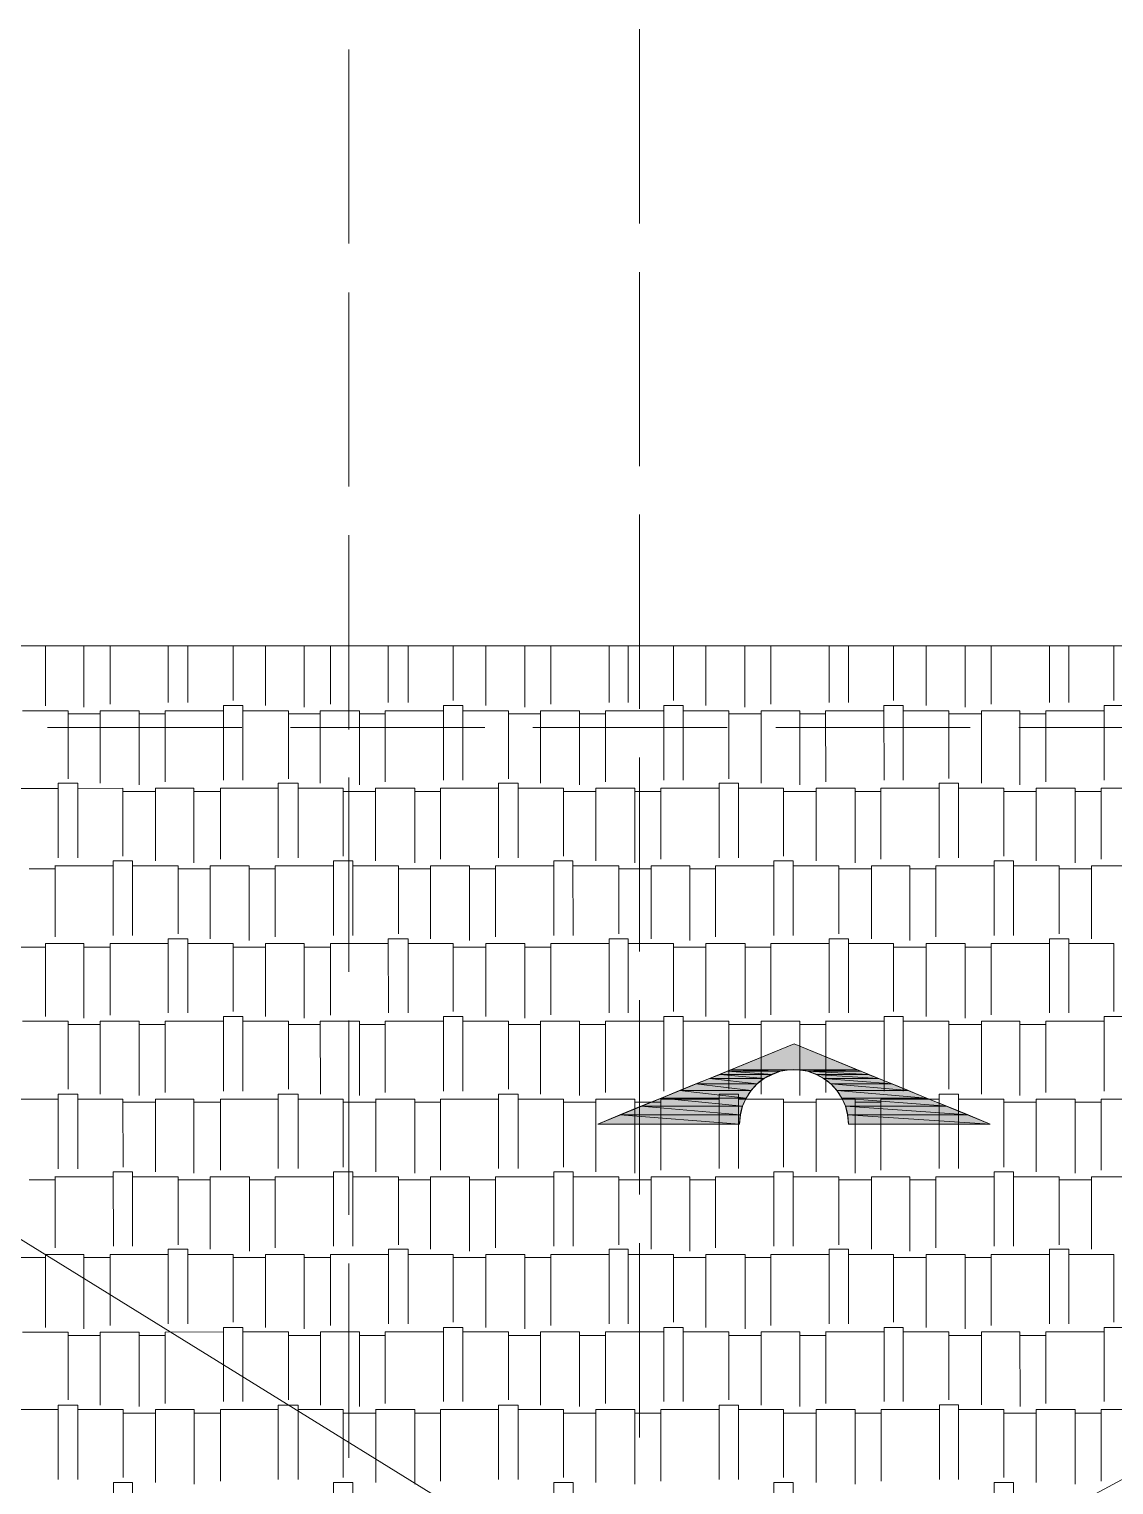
# Model space of a CAD drawing. Header units: metres. Extents: x 14 to 155, y 0 to 125.
# Drawn here: x 106.415 to 109.764, y 109.8 to 114.297 of the extents above; entities that cross this region are included whole.
import ezdxf

# ---------------------------------------------------------------- set-up
doc = ezdxf.new("R2010")
doc.units = ezdxf.units.M
doc.layers.add('PDF2_Geometry', color=7, linetype='Continuous', true_color=0xffbe80)
doc.layers.add('PDF2_Solid Fills', color=7, linetype='Continuous')

msp = doc.modelspace()

# ---------------------------------------------------------------- linework, layer by layer
at = {"layer": 'PDF2_Geometry', "color": 0, "lineweight": 0}
for points in [[(108.2994, 114.297), (108.2994, 113.6969)], [(107.4017, 114.2343), (107.4017, 113.6343)], [(108.2994, 113.5466), (108.2994, 112.9465)], [(107.4017, 113.4838), (107.4017, 112.8838)], [(108.2994, 112.7977), (108.2995, 112.1976)], [(107.4017, 112.7334), (107.4018, 112.1334)], [(106.4649, 112.3918), (106.4649, 112.2069)], [(106.5839, 112.3918), (106.5839, 112.2023)], [(106.6654, 112.3918), (106.6654, 112.2116)], [(106.844, 112.3918), (106.844, 112.2163)], [(106.9051, 112.3918), (106.9051, 112.2163)], [(107.0445, 112.3918), (107.0446, 112.2226)], [(107.1448, 112.3918), (107.1448, 112.207)], [(107.2638, 112.3919), (107.2638, 112.2023)], [(107.3453, 112.3919), (107.3453, 112.2117)], [(107.5239, 112.3919), (107.5239, 112.2164)], [(107.585, 112.3919), (107.585, 112.2164)], [(107.7245, 112.3919), (107.7245, 112.2226)], [(107.8248, 112.3919), (107.8248, 112.207)], [(107.9453, 112.3919), (107.9453, 112.2023)], [(108.0253, 112.3919), (108.0253, 112.2117)], [(108.2054, 112.3919), (108.2054, 112.2164)], [(108.2649, 112.3919), (108.265, 112.2164)], [(108.4045, 112.3919), (108.4045, 112.2227)], [(108.5047, 112.3919), (108.5047, 112.207)], [(108.6253, 112.3919), (108.6253, 112.2023)], [(108.7052, 112.3919), (108.7052, 112.2117)], [(108.8854, 112.3919), (108.8854, 112.2164)], [(108.9449, 112.3919), (108.9449, 112.2164)], [(109.0844, 112.3919), (109.0844, 112.2227)], [(109.1846, 112.3919), (109.1846, 112.207)], [(109.3052, 112.3919), (109.3052, 112.2024)], [(109.3851, 112.3919), (109.3851, 112.2117)], [(109.5653, 112.3919), (109.5653, 112.2164)], [(109.6248, 112.3919), (109.6249, 112.2164)], [(109.7643, 112.3919), (109.7643, 112.2227)], [(107.0743, 111.9767), (107.0743, 112.207), (107.0147, 112.207), (107.0148, 111.9767)], [(107.7543, 111.9767), (107.7543, 112.207), (107.6947, 112.207), (107.6947, 111.9767)], [(108.4342, 111.9768), (108.4342, 112.207), (108.3746, 112.207), (108.3747, 111.9767)], [(109.1141, 111.9768), (109.1141, 112.207), (109.0545, 112.207), (109.0546, 111.9768)], [(109.7941, 111.9768), (109.7941, 112.2071), (109.7345, 112.2071), (109.7346, 111.9768)], [(106.5354, 111.9814), (106.5354, 112.1913), (106.3944, 112.1913)], [(106.6341, 112.1819), (106.5354, 112.1819)], [(106.7548, 111.9625), (106.7548, 112.1913), (106.6341, 112.1913), (106.6341, 111.9672)], [(106.8346, 112.1819), (106.7548, 112.1819)], [(107.0147, 112.1913), (106.8345, 112.1913)], [(106.8346, 112.1913), (106.8346, 111.972)], [(107.2153, 111.9814), (107.2153, 112.1913), (107.0743, 112.1913)], [(107.314, 112.1819), (107.2153, 112.1819)], [(107.4347, 111.9626), (107.4347, 112.1913), (107.314, 112.1913), (107.314, 111.9672)], [(107.5145, 112.1819), (107.4347, 112.1819)], [(107.6947, 112.1913), (107.5145, 112.1913), (107.5146, 111.972)], [(107.8953, 111.9814), (107.8953, 112.1913), (107.7543, 112.1913)], [(107.9939, 112.182), (107.8952, 112.182)], [(108.1146, 111.9626), (108.1146, 112.1913), (107.9939, 112.1913), (107.9939, 111.9673)], [(108.1944, 112.182), (108.1146, 112.182)], [(108.3746, 112.1914), (108.1944, 112.1913), (108.1945, 111.9721)], [(108.5752, 111.9814), (108.5752, 112.1914), (108.4342, 112.1914)], [(108.6754, 112.182), (108.5751, 112.182)], [(108.7945, 111.9626), (108.7945, 112.1914), (108.6754, 112.1914), (108.6754, 111.9673)], [(108.8744, 112.182), (108.7946, 112.182)], [(109.0545, 112.1914), (108.8744, 112.1914)], [(108.8744, 112.1914), (108.8745, 111.9721)], [(109.2551, 111.9815), (109.2551, 112.1914), (109.1141, 112.1914)], [(109.3554, 112.182), (109.2552, 112.182)], [(109.4745, 111.9626), (109.4745, 112.1914), (109.3554, 112.1914), (109.3554, 111.9673)], [(109.5544, 112.182), (109.4745, 112.182)], [(109.7345, 112.1914), (109.5544, 112.1914), (109.5544, 111.9721)], [(106.4712, 112.1396), (107.0712, 112.1396)], [(107.2216, 112.1397), (107.8216, 112.1397)], [(107.9705, 112.1397), (108.5705, 112.1397)], [(108.7209, 112.1397), (109.3209, 112.1397)], [(109.4713, 112.1397), (110.0713, 112.1398)], [(108.2995, 112.0472), (108.2995, 111.4472)], [(107.4018, 111.9846), (107.4018, 111.3846)], [(106.5041, 111.9516), (106.3239, 111.9516), (106.3239, 111.7323)], [(106.5652, 111.737), (106.5652, 111.9673), (106.5041, 111.9673), (106.5041, 111.737)], [(106.7046, 111.7417), (106.7046, 111.9517), (106.5652, 111.9516)], [(106.8048, 111.9422), (106.7046, 111.9422)], [(106.9239, 111.7214), (106.9239, 111.9517), (106.8048, 111.9517), (106.8048, 111.7276)], [(107.0054, 111.9422), (106.9239, 111.9422)], [(107.184, 111.9517), (107.0054, 111.9517), (107.0054, 111.7324)], [(107.2451, 111.7371), (107.2451, 111.9673), (107.184, 111.9673), (107.184, 111.7371)], [(107.3845, 111.7418), (107.3845, 111.9517), (107.2451, 111.9517)], [(107.4848, 111.9422), (107.3845, 111.9422)], [(107.6054, 111.7214), (107.6054, 111.9517), (107.4847, 111.9517)], [(107.4848, 111.9517), (107.4848, 111.7276)], [(107.6854, 111.9422), (107.6055, 111.9422)], [(107.8639, 111.9517), (107.6853, 111.9517)], [(107.6854, 111.9517), (107.6854, 111.7324)], [(107.925, 111.7371), (107.925, 111.9674), (107.8639, 111.9674), (107.8639, 111.7371)], [(108.0644, 111.7418), (108.0644, 111.9517), (107.925, 111.9517)], [(108.1647, 111.9422), (108.0645, 111.9422)], [(108.2854, 111.7215), (108.2854, 111.9517), (108.1647, 111.9517), (108.1647, 111.7276)], [(108.3653, 111.9422), (108.2854, 111.9422)], [(108.5455, 111.9517), (108.3653, 111.9517), (108.3653, 111.7324)], [(108.6049, 111.7371), (108.6049, 111.9674), (108.5454, 111.9674)], [(108.5455, 111.9674), (108.5455, 111.7371)], [(108.7444, 111.7418), (108.7444, 111.9517), (108.605, 111.9517)], [(108.8446, 111.9423), (108.7444, 111.9423)], [(108.9653, 111.7215), (108.9653, 111.9517), (108.8446, 111.9517), (108.8447, 111.7277)], [(109.0452, 111.9423), (108.9653, 111.9423)], [(109.2254, 111.9518), (109.0452, 111.9517), (109.0452, 111.7325)], [(109.2849, 111.7371), (109.2849, 111.9674), (109.2254, 111.9674), (109.2254, 111.7371)], [(109.4243, 111.7418), (109.4243, 111.9518), (109.2849, 111.9518)], [(109.5246, 111.9423), (109.4244, 111.9423)], [(109.6452, 111.7215), (109.6452, 111.9518), (109.5245, 111.9518)], [(109.5246, 111.9518), (109.5246, 111.7277)], [(109.7251, 111.9423), (109.6452, 111.9423)], [(109.9053, 111.9518), (109.7251, 111.9518), (109.7251, 111.7325)], [(106.6748, 111.7119), (106.4946, 111.7119)], [(106.4947, 111.7119), (106.4947, 111.4926)], [(106.7344, 111.4973), (106.7343, 111.7276), (106.6748, 111.7276), (106.6748, 111.4973)], [(106.8754, 111.502), (106.8753, 111.7119), (106.7343, 111.7119)], [(107.0947, 111.4817), (107.0947, 111.7119), (106.9741, 111.7119), (106.9741, 111.4864)], [(107.3548, 111.7119), (107.1746, 111.7119), (107.1746, 111.4927)], [(107.4143, 111.4973), (107.4143, 111.7276), (107.3548, 111.7276), (107.3548, 111.4973)], [(107.5554, 111.502), (107.5553, 111.712), (107.4143, 111.712)], [(107.7746, 111.4817), (107.7746, 111.712), (107.654, 111.712), (107.654, 111.4864)], [(108.0347, 111.712), (107.8545, 111.712), (107.8545, 111.4927)], [(108.0943, 111.4974), (108.0942, 111.7276), (108.0347, 111.7276), (108.0347, 111.4974)], [(108.2353, 111.5021), (108.2353, 111.712), (108.0942, 111.712)], [(108.4546, 111.4817), (108.4545, 111.712), (108.3355, 111.712), (108.3355, 111.4864)], [(108.7146, 111.712), (108.5344, 111.712)], [(108.5345, 111.712), (108.5345, 111.4927)], [(108.7742, 111.4974), (108.7741, 111.7277), (108.7146, 111.7277), (108.7146, 111.4974)], [(108.9152, 111.5021), (108.9152, 111.712), (108.7741, 111.712)], [(109.1345, 111.4818), (109.1345, 111.712), (109.0155, 111.712), (109.0155, 111.4864)], [(109.3946, 111.712), (109.2144, 111.712), (109.2144, 111.4927)], [(109.4542, 111.4974), (109.4541, 111.7277), (109.3946, 111.7277), (109.3946, 111.4974)], [(109.5951, 111.5021), (109.5951, 111.712), (109.4541, 111.712)], [(109.8145, 111.4818), (109.8144, 111.712), (109.6954, 111.712), (109.6954, 111.4865)], [(106.4947, 111.7025), (106.4148, 111.7025)], [(106.9741, 111.7026), (106.8753, 111.7026)], [(107.1746, 111.7026), (107.0947, 111.7026)], [(107.654, 111.7026), (107.5553, 111.7026)], [(107.8545, 111.7026), (107.7746, 111.7026)], [(108.3355, 111.7026), (108.2353, 111.7026)], [(108.5345, 111.7026), (108.4546, 111.7026)], [(109.0155, 111.7026), (108.9152, 111.7026)], [(109.2144, 111.7026), (109.1345, 111.7026)], [(109.6954, 111.7027), (109.5952, 111.7027)], [(106.9052, 111.2576), (106.9052, 111.4864), (106.844, 111.4864), (106.8441, 111.2576)], [(107.5851, 111.2576), (107.5851, 111.4864), (107.5239, 111.4864), (107.524, 111.2576)], [(108.265, 111.2577), (108.265, 111.4864), (108.2054, 111.4864), (108.2055, 111.2576)], [(108.945, 111.2577), (108.945, 111.4864), (108.8854, 111.4864), (108.8855, 111.2577)], [(109.6249, 111.2577), (109.6249, 111.4865), (109.5653, 111.4865), (109.5654, 111.2577)], [(106.4649, 111.4612), (106.3647, 111.4612)], [(106.584, 111.2419), (106.584, 111.4722), (106.4649, 111.4722), (106.4649, 111.2466)], [(106.6654, 111.4612), (106.584, 111.4612)], [(106.844, 111.4722), (106.6654, 111.4722), (106.6655, 111.2513)], [(107.0446, 111.2623), (107.0446, 111.4722), (106.9052, 111.4722)], [(107.1448, 111.4612), (107.0446, 111.4612)], [(107.2639, 111.242), (107.2639, 111.4722), (107.1448, 111.4722), (107.1448, 111.2466)], [(107.3453, 111.4613), (107.2639, 111.4612)], [(107.5239, 111.4722), (107.3453, 111.4722), (107.3454, 111.2513)], [(107.7245, 111.2623), (107.7245, 111.4722), (107.5851, 111.4722)], [(107.8248, 111.4613), (107.7246, 111.4613)], [(107.9454, 111.242), (107.9454, 111.4722), (107.8247, 111.4722)], [(107.8248, 111.4722), (107.8248, 111.2467)], [(108.0253, 111.4613), (107.9455, 111.4613)], [(108.2054, 111.4723), (108.0253, 111.4722)], [(108.0253, 111.4722), (108.0254, 111.2514)], [(108.4045, 111.2623), (108.4045, 111.4723), (108.2651, 111.4723)], [(108.5047, 111.4613), (108.4045, 111.4613)], [(108.6254, 111.242), (108.6254, 111.4723), (108.5047, 111.4723), (108.5047, 111.2467)], [(108.7052, 111.4613), (108.6254, 111.4613)], [(108.8854, 111.4723), (108.7052, 111.4723), (108.7053, 111.2514)], [(109.0844, 111.2624), (109.0844, 111.4723), (108.945, 111.4723)], [(109.1846, 111.4613), (109.0844, 111.4613)], [(109.3053, 111.242), (109.3053, 111.4723), (109.1846, 111.4723), (109.1846, 111.2467)], [(109.3852, 111.4613), (109.3053, 111.4613)], [(109.5653, 111.4723), (109.3852, 111.4723), (109.3852, 111.2514)], [(109.7643, 111.2624), (109.7643, 111.4723), (109.6249, 111.4723)], [(108.2995, 111.2968), (108.2995, 110.6968)], [(106.5354, 111.0226), (106.5354, 111.2326), (106.3944, 111.2325)], [(106.6341, 111.2216), (106.5354, 111.2216)], [(106.7548, 111.0023), (106.7548, 111.2326), (106.6341, 111.2326), (106.6341, 111.007)], [(106.8347, 111.2216), (106.7548, 111.2216)], [(107.0148, 111.2326), (106.8346, 111.2326)], [(106.8347, 111.2326), (106.8347, 111.0117)], [(107.0743, 111.0164), (107.0743, 111.2466), (107.0148, 111.2466), (107.0148, 111.0164)], [(107.2153, 111.0227), (107.2153, 111.2326), (107.0743, 111.2326)], [(107.314, 111.2216), (107.2153, 111.2216)], [(107.4347, 111.0023), (107.4347, 111.2326), (107.314, 111.2326), (107.3141, 111.007)], [(107.4018, 111.2341), (107.4018, 110.6341)], [(107.5146, 111.2216), (107.4347, 111.2216)], [(107.6948, 111.2326), (107.5146, 111.2326), (107.5146, 111.0117)], [(107.7543, 111.0164), (107.7543, 111.2467), (107.6948, 111.2467), (107.6948, 111.0164)], [(107.8953, 111.0227), (107.8953, 111.2326), (107.7543, 111.2326)], [(107.9939, 111.2216), (107.8952, 111.2216)], [(108.1146, 111.0024), (108.1146, 111.2326), (107.9939, 111.2326), (107.994, 111.007)], [(108.1945, 111.2216), (108.1146, 111.2216)], [(108.3747, 111.2326), (108.1945, 111.2326), (108.1945, 111.0117)], [(108.4342, 111.0164), (108.4342, 111.2467), (108.3747, 111.2467), (108.3747, 111.0164)], [(108.5752, 111.0227), (108.5752, 111.2326), (108.4342, 111.2326)], [(108.6754, 111.2217), (108.5751, 111.2217)], [(108.7945, 111.0024), (108.7945, 111.2326), (108.6754, 111.2326), (108.6755, 111.0071)], [(108.8745, 111.2217), (108.7946, 111.2217)], [(109.0546, 111.2327), (108.8744, 111.2326)], [(108.8745, 111.2326), (108.8745, 111.0118)], [(109.1141, 111.0165), (109.1141, 111.2467), (109.0546, 111.2467), (109.0546, 111.0165)], [(109.2551, 111.0227), (109.2551, 111.2327), (109.1141, 111.2327)], [(109.3554, 111.2217), (109.2552, 111.2217)], [(109.4745, 111.0024), (109.4745, 111.2327), (109.3554, 111.2327), (109.3555, 111.0071)], [(109.5544, 111.2217), (109.4745, 111.2217)], [(109.7346, 111.2327), (109.5544, 111.2327), (109.5544, 111.0118)], [(109.7941, 111.0165), (109.7941, 111.2467), (109.7346, 111.2467), (109.7346, 111.0165)], [(106.5041, 110.9912), (106.3239, 110.9912), (106.3239, 110.7719)], [(106.5652, 110.7766), (106.5652, 111.0069), (106.5041, 111.0069), (106.5041, 110.7766)], [(106.7047, 110.7813), (106.7046, 110.9912), (106.5652, 110.9912)], [(106.9239, 110.7625), (106.9239, 110.9912), (106.8049, 110.9912), (106.8049, 110.7672)], [(107.184, 110.9913), (107.0054, 110.9912), (107.0054, 110.772)], [(107.2452, 110.7767), (107.2451, 111.0069), (107.184, 111.0069), (107.184, 110.7767)], [(107.3846, 110.7813), (107.3846, 110.9913), (107.2451, 110.9913)], [(107.6054, 110.7625), (107.6054, 110.9913), (107.4848, 110.9913)], [(107.4849, 110.9913), (107.4849, 110.7672)], [(107.8639, 110.9913), (107.6853, 110.9913)], [(107.6854, 110.9913), (107.6854, 110.772)], [(107.9251, 110.7767), (107.925, 111.0069), (107.8639, 111.0069), (107.8639, 110.7767)], [(108.0645, 110.7814), (108.0645, 110.9913), (107.925, 110.9913)], [(108.2854, 110.7625), (108.2854, 110.9913), (108.1648, 110.9913), (108.1648, 110.7672)], [(108.5455, 110.9913), (108.3653, 110.9913), (108.3653, 110.772)], [(108.605, 110.7767), (108.6049, 111.007), (108.5454, 111.007)], [(108.5455, 111.007), (108.5455, 110.7767)], [(108.7445, 110.7814), (108.7445, 110.9913), (108.605, 110.9913)], [(108.9653, 110.7626), (108.9653, 110.9913), (108.8447, 110.9913), (108.8447, 110.7672)], [(109.2254, 110.9913), (109.0452, 110.9913), (109.0452, 110.772)], [(109.285, 110.7767), (109.2849, 111.007), (109.2254, 111.007), (109.2254, 110.7767)], [(109.4244, 110.7814), (109.4244, 110.9913), (109.2849, 110.9913)], [(109.6453, 110.7626), (109.6452, 110.9913), (109.5246, 110.9913)], [(109.5247, 110.9913), (109.5247, 110.7673)], [(109.9053, 110.9914), (109.7251, 110.9914), (109.7251, 110.7721)], [(106.8049, 110.9819), (106.7046, 110.9819)], [(107.0054, 110.9819), (106.9239, 110.9819)], [(107.4849, 110.9819), (107.3846, 110.9819)], [(107.6854, 110.9819), (107.6055, 110.9819)], [(108.1648, 110.9819), (108.0646, 110.9819)], [(108.3653, 110.9819), (108.2854, 110.9819)], [(108.8447, 110.9819), (108.7445, 110.9819)], [(109.0452, 110.982), (108.9653, 110.9819)], [(109.5247, 110.982), (109.4245, 110.982)], [(109.7251, 110.982), (109.6452, 110.982)], [(106.7344, 110.537), (106.7344, 110.7673), (106.6748, 110.7673), (106.6749, 110.537)], [(107.4144, 110.537), (107.4144, 110.7673), (107.3548, 110.7673), (107.3549, 110.537)], [(108.0943, 110.5371), (108.0943, 110.7673), (108.0347, 110.7673), (108.0348, 110.537)], [(108.7742, 110.5371), (108.7742, 110.7673), (108.7147, 110.7673), (108.7147, 110.5371)], [(109.4542, 110.5371), (109.4542, 110.7674), (109.3946, 110.7674), (109.3947, 110.5371)], [(106.4947, 110.7421), (106.4149, 110.7421)], [(106.6748, 110.7516), (106.4946, 110.7516)], [(106.4947, 110.7516), (106.4948, 110.5323)], [(106.8754, 110.5417), (106.8754, 110.7516), (106.7344, 110.7516)], [(106.9741, 110.7421), (106.8754, 110.7421)], [(107.0948, 110.5214), (107.0948, 110.7516), (106.9741, 110.7516), (106.9741, 110.5275)], [(107.1746, 110.7422), (107.0948, 110.7421)], [(107.3548, 110.7516), (107.1746, 110.7516), (107.1747, 110.5323)], [(107.5554, 110.5417), (107.5554, 110.7516), (107.4144, 110.7516)], [(107.654, 110.7422), (107.5553, 110.7422)], [(107.7747, 110.5214), (107.7747, 110.7516), (107.654, 110.7516), (107.654, 110.5276)], [(107.8546, 110.7422), (107.7747, 110.7422)], [(108.0347, 110.7517), (107.8546, 110.7516), (107.8546, 110.5324)], [(108.2353, 110.5417), (108.2353, 110.7517), (108.0943, 110.7517)], [(108.3355, 110.7422), (108.2353, 110.7422)], [(108.4546, 110.5214), (108.4546, 110.7517), (108.3355, 110.7517), (108.3355, 110.5276)], [(108.5346, 110.7422), (108.4547, 110.7422)], [(108.7147, 110.7517), (108.5345, 110.7517)], [(108.5346, 110.7517), (108.5346, 110.5324)], [(108.9152, 110.5418), (108.9152, 110.7517), (108.7742, 110.7517)], [(109.0155, 110.7422), (108.9153, 110.7422)], [(109.1346, 110.5214), (109.1346, 110.7517), (109.0155, 110.7517), (109.0155, 110.5276)], [(109.2145, 110.7422), (109.1346, 110.7422)], [(109.3946, 110.7517), (109.2145, 110.7517), (109.2145, 110.5324)], [(109.5951, 110.5418), (109.5951, 110.7517), (109.4541, 110.7517)], [(109.6954, 110.7422), (109.5952, 110.7422)], [(109.8145, 110.5215), (109.8145, 110.7517), (109.6954, 110.7517), (109.6954, 110.5276)], [(108.2995, 110.5463), (108.2995, 109.9463)], [(106.4649, 110.5025), (106.3647, 110.5025)], [(106.584, 110.2816), (106.584, 110.5119), (106.4649, 110.5119), (106.4649, 110.2863)], [(106.6655, 110.5025), (106.584, 110.5025)], [(106.8441, 110.5119), (106.6655, 110.5119), (106.6655, 110.2926)], [(106.9052, 110.2973), (106.9052, 110.5275), (106.8441, 110.5275), (106.8441, 110.2973)], [(107.0446, 110.302), (107.0446, 110.5119), (106.9052, 110.5119)], [(107.1448, 110.5025), (107.0446, 110.5025)], [(107.2639, 110.2816), (107.2639, 110.5119), (107.1448, 110.5119), (107.1449, 110.2863)], [(107.3454, 110.5025), (107.2639, 110.5025)], [(107.524, 110.5119), (107.3454, 110.5119), (107.3454, 110.2926)], [(107.5851, 110.2973), (107.5851, 110.5276), (107.524, 110.5276), (107.524, 110.2973)], [(107.7245, 110.302), (107.7245, 110.5119), (107.5851, 110.5119)], [(107.8248, 110.5025), (107.7246, 110.5025)], [(107.9454, 110.2817), (107.9454, 110.5119), (107.8247, 110.5119)], [(107.8248, 110.5119), (107.8249, 110.2863)], [(108.0254, 110.5025), (107.9455, 110.5025)], [(108.2055, 110.5119), (108.0253, 110.5119)], [(108.0254, 110.5119), (108.0254, 110.2926)], [(108.265, 110.2973), (108.265, 110.5276), (108.2055, 110.5276), (108.2055, 110.2973)], [(108.4045, 110.302), (108.4045, 110.5119), (108.2651, 110.5119)], [(108.5047, 110.5026), (108.4045, 110.5026)], [(108.6254, 110.2817), (108.6254, 110.5119), (108.5047, 110.5119), (108.5048, 110.2864)], [(108.7053, 110.5026), (108.6254, 110.5026)], [(108.8855, 110.512), (108.7053, 110.5119), (108.7053, 110.2927)], [(108.945, 110.2974), (108.945, 110.5276), (108.8855, 110.5276), (108.8855, 110.2974)], [(109.0844, 110.302), (109.0844, 110.512), (108.945, 110.512)], [(109.1847, 110.5026), (109.0844, 110.5026)], [(109.3053, 110.2817), (109.3053, 110.512), (109.1847, 110.512), (109.1847, 110.2864)], [(109.3852, 110.5026), (109.3053, 110.5026)], [(109.5654, 110.512), (109.3852, 110.512), (109.3852, 110.2927)], [(109.6249, 110.2974), (109.6249, 110.5276), (109.5654, 110.5276), (109.5654, 110.2974)], [(109.7643, 110.3021), (109.7643, 110.512), (109.6249, 110.512)], [(107.4018, 110.4837), (107.4018, 109.8837)], [(106.5355, 110.0622), (106.5355, 110.2721), (106.3944, 110.2721)], [(106.7548, 110.0419), (106.7548, 110.2721), (106.6342, 110.2721), (106.6342, 110.0466)], [(107.0148, 110.2722), (106.8346, 110.2721)], [(106.8347, 110.2721), (106.8347, 110.0513)], [(107.0744, 110.0576), (107.0743, 110.2863), (107.0148, 110.2863), (107.0148, 110.0576)], [(107.2154, 110.0622), (107.2154, 110.2722), (107.0743, 110.2722)], [(107.4347, 110.0419), (107.4347, 110.2722), (107.3141, 110.2722), (107.3141, 110.0466)], [(107.6948, 110.2722), (107.5146, 110.2722), (107.5146, 110.0513)], [(107.7544, 110.0576), (107.7543, 110.2863), (107.6948, 110.2863), (107.6948, 110.0576)], [(107.8954, 110.0623), (107.8954, 110.2722), (107.7543, 110.2722)], [(108.1147, 110.0419), (108.1146, 110.2722), (107.994, 110.2722), (107.994, 110.0466)], [(108.3747, 110.2722), (108.1945, 110.2722), (108.1945, 110.0513)], [(108.4343, 110.0576), (108.4343, 110.2864), (108.3747, 110.2864), (108.3747, 110.0576)], [(108.5753, 110.0623), (108.5753, 110.2722), (108.4343, 110.2722)], [(108.7946, 110.042), (108.7945, 110.2722), (108.6755, 110.2722), (108.6755, 110.0466)], [(109.0546, 110.2722), (108.8744, 110.2722)], [(108.8745, 110.2722), (108.8745, 110.0513)], [(109.1142, 110.0576), (109.1142, 110.2864), (109.0546, 110.2864), (109.0546, 110.0576)], [(109.2552, 110.0623), (109.2552, 110.2722), (109.1142, 110.2722)], [(109.4746, 110.042), (109.4745, 110.2722), (109.3555, 110.2722), (109.3555, 110.0467)], [(109.7346, 110.2723), (109.5544, 110.2723), (109.5544, 110.0514)], [(109.7942, 110.0577), (109.7942, 110.2864), (109.7346, 110.2864), (109.7346, 110.0577)], [(106.6342, 110.2612), (106.5355, 110.2612)], [(106.8347, 110.2612), (106.7548, 110.2612)], [(107.3141, 110.2612), (107.2154, 110.2612)], [(107.5146, 110.2612), (107.4347, 110.2612)], [(107.994, 110.2612), (107.8953, 110.2612)], [(108.1945, 110.2612), (108.1146, 110.2612)], [(108.6755, 110.2612), (108.5752, 110.2612)], [(108.8745, 110.2613), (108.7946, 110.2613)], [(109.3555, 110.2613), (109.2553, 110.2613)], [(109.5544, 110.2613), (109.4745, 110.2613)], [(106.5653, 109.8163), (106.5653, 110.0466), (106.5041, 110.0466), (106.5042, 109.8163)], [(107.2452, 109.8163), (107.2452, 110.0466), (107.1841, 110.0466), (107.1841, 109.8163)], [(107.9251, 109.8164), (107.9251, 110.0466), (107.864, 110.0466), (107.864, 109.8164)], [(108.605, 109.8164), (108.605, 110.0466), (108.5455, 110.0466)], [(108.5455, 110.0466), (108.5456, 109.8164)], [(109.285, 109.8164), (109.285, 110.0467), (109.2255, 110.0467), (109.2255, 109.8164)], [(106.5041, 110.0324), (106.324, 110.0324), (106.324, 109.8115)], [(106.7047, 109.8225), (106.7047, 110.0324), (106.5653, 110.0324)], [(106.8049, 110.0215), (106.7047, 110.0215)], [(106.924, 109.8022), (106.924, 110.0324), (106.8049, 110.0324), (106.8049, 109.8068)], [(107.0054, 110.0216), (106.924, 110.0215)], [(107.1841, 110.0324), (107.0054, 110.0324), (107.0055, 109.8115)], [(107.3846, 109.8225), (107.3846, 110.0324), (107.2452, 110.0324)], [(107.4849, 110.0216), (107.3846, 110.0216)], [(107.6055, 109.8022), (107.6055, 110.0324), (107.4848, 110.0324)], [(107.4849, 110.0324), (107.4849, 109.8069)], [(107.6854, 110.0216), (107.6056, 110.0216)], [(107.864, 110.0325), (107.6854, 110.0325)], [(107.6854, 110.0325), (107.6855, 109.8116)], [(108.0645, 109.8226), (108.0645, 110.0325), (107.9251, 110.0325)], [(108.1648, 110.0216), (108.0646, 110.0216)], [(108.2855, 109.8022), (108.2855, 110.0325), (108.1648, 110.0325), (108.1648, 109.8069)], [(108.3654, 110.0216), (108.2855, 110.0216)], [(108.5455, 110.0325), (108.3654, 110.0325), (108.3654, 109.8116)], [(108.7445, 109.8226), (108.7445, 110.0325), (108.6051, 110.0325)], [(108.8447, 110.0216), (108.7445, 110.0216)], [(108.9654, 109.8022), (108.9654, 110.0325), (108.8447, 110.0325), (108.8447, 109.8069)], [(109.0453, 110.0216), (108.9654, 110.0216)], [(109.2255, 110.0325), (109.0453, 110.0325), (109.0453, 109.8116)], [(109.4244, 109.8226), (109.4244, 110.0325), (109.285, 110.0325)], [(109.5247, 110.0216), (109.4245, 110.0216)], [(109.6453, 109.8023), (109.6453, 110.0325), (109.5246, 110.0325)], [(109.5247, 110.0325), (109.5247, 109.807)], [(109.7252, 110.0217), (109.6453, 110.0217)], [(109.9054, 110.0325), (109.7252, 110.0325), (109.7252, 109.8116)], [(106.7344, 109.5766), (106.7344, 109.8068), (106.6749, 109.8068), (106.6749, 109.5766)], [(107.4144, 109.5766), (107.4144, 109.8069), (107.3549, 109.8069), (107.3549, 109.5766)], [(108.0943, 109.5766), (108.0943, 109.8069), (108.0348, 109.8069), (108.0348, 109.5766)], [(108.7742, 109.5767), (108.7742, 109.8069), (108.7147, 109.8069), (108.7147, 109.5767)], [(109.4542, 109.5767), (109.4542, 109.8069), (109.3947, 109.8069), (109.3947, 109.5767)]]:
    msp.add_lwpolyline(points, dxfattribs=at)
at = {"layer": 'PDF2_Geometry', "color": 0, "lineweight": 5}
msp.add_lwpolyline([(106.3024, 99.7912), (103.4275, 99.7911), (103.427, 112.3918), (114.5739, 112.3922), (114.5744, 99.7915), (113.7253, 99.7915), (113.7253, 98.1903), (106.3025, 98.19)], close=True, dxfattribs=at)
msp.add_lwpolyline([(114.5739, 112.3921), (108.6113, 109.1818), (103.4271, 112.3917)], dxfattribs=at)
at = {"layer": 'PDF2_Geometry', "color": 0, "lineweight": 0}
msp.add_lwpolyline([(108.945, 110.9145), (109.3821, 110.9146), (108.7774, 111.162), (108.1711, 110.9145), (108.6081, 110.9145, -0.999831)], format="xyb", close=True, dxfattribs=at)
for points in [[(108.7774, 111.1621), (108.9716, 111.0823), (108.5815, 111.0823)], [(108.5815, 111.0822), (108.735, 111.0775), (108.5705, 111.0775)], [(108.7632, 111.0822), (108.5815, 111.0822), (108.735, 111.0775)], [(108.9716, 111.0822), (108.7899, 111.0822), (108.9842, 111.0775)], [(108.7899, 111.0822), (108.9842, 111.0775), (108.8181, 111.0775)], [(108.4734, 111.0384), (108.6441, 111.018), (108.4233, 111.018)], [(108.5157, 111.0555), (108.663, 111.0383), (108.4734, 111.0383)], [(108.663, 111.0384), (108.4734, 111.0384), (108.6441, 111.018)], [(108.5486, 111.0681), (108.6849, 111.0555), (108.5157, 111.0555)], [(108.6849, 111.0555), (108.5157, 111.0555), (108.663, 111.0383)], [(108.5704, 111.0775), (108.71, 111.0681), (108.5485, 111.0681)], [(108.71, 111.0681), (108.5486, 111.0681), (108.6849, 111.0555)], [(108.735, 111.0775), (108.5704, 111.0775), (108.71, 111.0681)], [(108.9841, 111.0775), (108.8181, 111.0775), (109.006, 111.0681)], [(108.8181, 111.0775), (109.006, 111.0681), (108.8447, 111.0681)], [(109.006, 111.0681), (108.8447, 111.0681), (109.0373, 111.0555)], [(108.8447, 111.0681), (109.0373, 111.0555), (108.8681, 111.0555)], [(109.0374, 111.0555), (108.8682, 111.0555), (109.0797, 111.0383)], [(108.8682, 111.0555), (109.0797, 111.0383), (108.8901, 111.0383)], [(109.0797, 111.0384), (108.8901, 111.0384), (109.1299, 111.018)], [(108.8901, 111.0384), (109.1299, 111.018), (108.909, 111.018)], [(108.3668, 110.9945), (108.6175, 110.9695), (108.3042, 110.9695)], [(108.4233, 111.0179), (108.6285, 110.9944), (108.3668, 110.9944)], [(108.6285, 110.9945), (108.3668, 110.9945), (108.6175, 110.9695)], [(108.6441, 111.0179), (108.4233, 111.0179), (108.6285, 110.9944)], [(109.1299, 111.018), (108.909, 111.0179), (109.1863, 110.9944)], [(108.909, 111.0179), (109.1863, 110.9944), (108.9247, 110.9944)], [(109.1862, 110.9945), (108.9246, 110.9945), (109.2489, 110.9695)], [(108.9246, 110.9945), (109.2489, 110.9695), (108.9355, 110.9695)], [(108.3042, 110.9694), (108.6112, 110.9427), (108.2384, 110.9427)], [(108.6175, 110.9694), (108.3042, 110.9694), (108.6112, 110.9427)], [(109.2489, 110.9694), (108.9355, 110.9694), (109.3147, 110.9428)], [(108.9355, 110.9694), (109.3147, 110.9428), (108.9418, 110.9428)], [(108.2384, 110.9427), (108.6081, 110.9145), (108.171, 110.9145)], [(108.6112, 110.9427), (108.2384, 110.9427), (108.6081, 110.9145)], [(109.3147, 110.9428), (108.9418, 110.9428), (109.3821, 110.9146)], [(108.9418, 110.9428), (109.3821, 110.9146), (108.9449, 110.9145)]]:
    msp.add_lwpolyline(points, close=True, dxfattribs=at)
at = {"layer": 'PDF2_Solid Fills', "color": 0, "transparency": 33554559}
for points in [[(108.5815, 111.0823), (108.9716, 111.0823), (108.7774, 111.1621)], [(108.5705, 111.0776), (108.735, 111.0776), (108.5815, 111.0823)], [(108.5815, 111.0823), (108.735, 111.0776), (108.7632, 111.0823)], [(108.7898, 111.0823), (108.9841, 111.0776), (108.9716, 111.0823)], [(108.8181, 111.0776), (108.9841, 111.0776), (108.7898, 111.0823)], [(108.4232, 111.0179), (108.6441, 111.0179), (108.4734, 111.0384)], [(108.4734, 111.0383), (108.6629, 111.0383), (108.5157, 111.0555)], [(108.4734, 111.0384), (108.6441, 111.0179), (108.6629, 111.0384)], [(108.5157, 111.0555), (108.6848, 111.0555), (108.5486, 111.0681)], [(108.5157, 111.0555), (108.6629, 111.0383), (108.6848, 111.0555)], [(108.5486, 111.0681), (108.71, 111.0681), (108.5705, 111.0775)], [(108.5486, 111.0681), (108.6848, 111.0555), (108.71, 111.0681)], [(108.5705, 111.0775), (108.71, 111.0681), (108.735, 111.0775)], [(108.8181, 111.0775), (109.006, 111.0681), (108.9841, 111.0775)], [(108.8447, 111.0681), (109.006, 111.0681), (108.8181, 111.0775)], [(108.8447, 111.0681), (109.0374, 111.0555), (109.006, 111.0681)], [(108.8681, 111.0555), (109.0374, 111.0555), (108.8447, 111.0681)], [(108.8681, 111.0555), (109.0796, 111.0383), (109.0373, 111.0555)], [(108.8901, 111.0383), (109.0796, 111.0383), (108.8681, 111.0555)], [(108.8901, 111.0384), (109.1298, 111.018), (109.0796, 111.0384)], [(108.9089, 111.0179), (109.1298, 111.018), (108.8901, 111.0384)], [(108.3042, 110.9695), (108.6176, 110.9695), (108.3669, 110.9945)], [(108.3669, 110.9945), (108.6286, 110.9945), (108.4233, 111.0179)], [(108.3669, 110.9945), (108.6176, 110.9695), (108.6286, 110.9945)], [(108.4233, 111.0179), (108.6286, 110.9945), (108.6441, 111.0179)], [(108.9089, 111.0179), (109.1862, 110.9945), (109.1298, 111.018)], [(108.9246, 110.9945), (109.1862, 110.9945), (108.9089, 111.0179)], [(108.9247, 110.9945), (109.2489, 110.9695), (109.1863, 110.9945)], [(108.9356, 110.9695), (109.2489, 110.9695), (108.9247, 110.9945)], [(108.2384, 110.9427), (108.6112, 110.9427), (108.3042, 110.9694)], [(108.3042, 110.9694), (108.6112, 110.9427), (108.6176, 110.9694)], [(108.9356, 110.9694), (109.3148, 110.9428), (109.2489, 110.9694)], [(108.9419, 110.9428), (109.3148, 110.9428), (108.9356, 110.9694)], [(108.1711, 110.9145), (108.6081, 110.9145), (108.2384, 110.9427)], [(108.2384, 110.9427), (108.6081, 110.9145), (108.6112, 110.9427)], [(108.9418, 110.9428), (109.382, 110.9146), (109.3147, 110.9428)], [(108.9449, 110.9145), (109.382, 110.9146), (108.9418, 110.9428)]]:
    msp.add_solid(points, dxfattribs=at)

doc.saveas('drawing.dxf')
